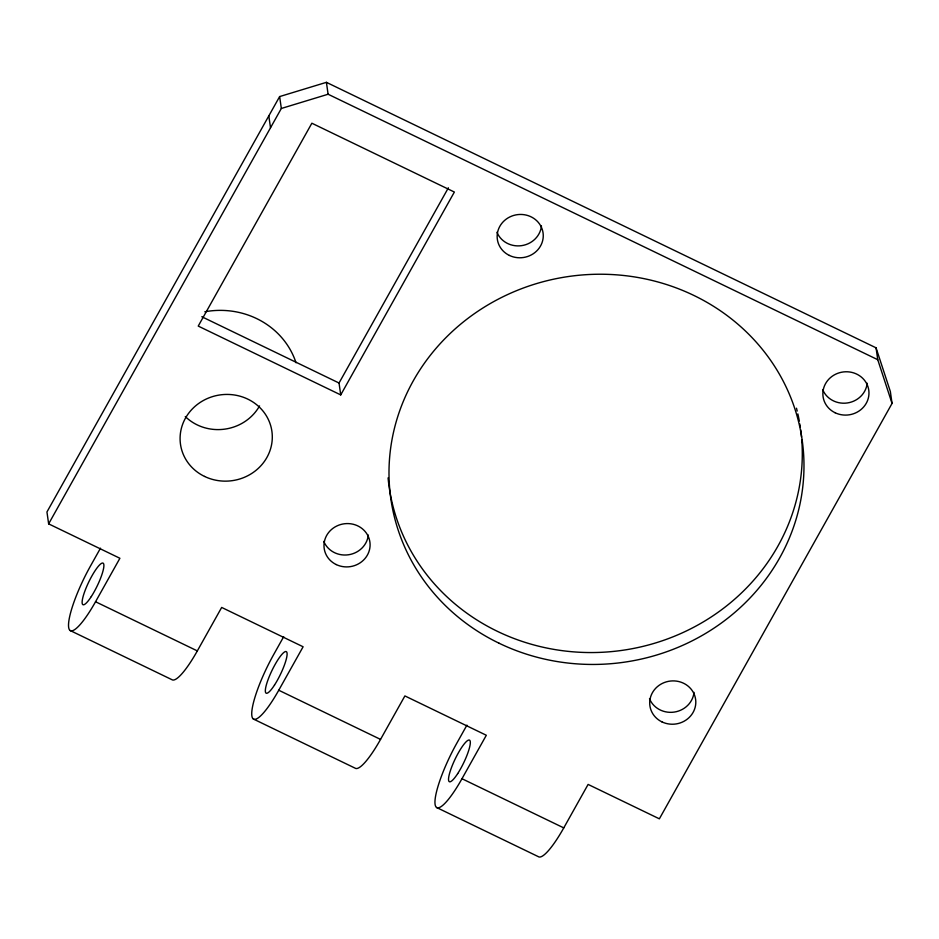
<?xml version="1.0" encoding="UTF-8"?>
<svg xmlns="http://www.w3.org/2000/svg" width="939" height="939" viewBox="0 0 939 939"><rect width="100%" height="100%" fill="white"/><g stroke="black" fill="none" stroke-linecap="round" stroke-linejoin="round"><path stroke-width="1.41" d="M436.565 807.493L538.352 856.661A51.938 10.493 -64.2 0 0 563.764 827.893L588.107 784.417L659.366 818.831L892.05 403.43L890.36 391.54L876.052 347.817L326.408 82.339L279.634 96.576L46.95 511.966L48.64 523.868L119.899 558.271L95.543 601.746A51.938 10.493 -64.2 0 1 68.653 627.381A51.938 10.493 -64.2 0 1 90.461 566.064L100.496 548.165M48.64 523.868L281.336 108.466L279.634 96.576M340.728 394.908L454.37 192.037L311.865 123.22L198.235 326.079L340.728 394.908L339.038 383.018L448.384 187.8M70.143 630.515L171.919 679.672A51.938 10.493 -64.2 0 0 197.331 650.903L221.674 607.439L303.109 646.771L278.754 690.235A51.938 10.493 -64.2 0 1 251.863 715.87A51.938 10.493 -64.2 0 1 273.683 654.565L283.707 636.665M253.354 719.004L355.142 768.172A51.938 10.493 -64.2 0 0 380.541 739.404L404.897 695.928L486.32 735.26L461.976 778.724A51.938 10.493 -64.2 0 1 435.086 804.359A51.938 10.493 -64.2 0 1 456.894 743.054L466.918 725.154M281.336 108.466L328.098 94.24L877.754 359.707L892.05 403.43M201.815 316.736L339.038 383.018M95.543 601.746L197.331 650.903M278.754 690.235L380.541 739.404M461.976 778.724L563.764 827.893M876.052 347.817L877.754 359.707M326.408 82.339L328.098 94.24M268.812 115.896L270.514 127.786M368.299 535.042A23.088 21.644 -8.1 0 1 348.404 554.785A23.088 21.644 -8.1 0 1 323.791 541.392M694.015 692.36A23.088 21.644 -8.1 0 1 674.12 712.102A23.088 21.644 -8.1 0 1 649.506 698.71M867.178 383.229A23.088 21.644 -8.1 0 1 847.283 402.972A23.088 21.644 -8.1 0 1 822.67 389.579M541.463 225.912A23.088 21.644 -8.1 0 1 521.568 245.654A23.088 21.644 -8.1 0 1 496.954 232.262M800.685 429.757A207.742 194.843 -8.1 0 1 801.507 437.011M801.753 439.91A207.742 194.843 -8.1 0 1 611.277 651.631A207.742 194.843 -8.1 0 1 388.077 477.881M796.483 408.207A207.742 194.843 -8.1 0 1 797.188 411.047M797.857 413.899A207.742 194.843 -8.1 0 1 799.312 421.071M799.817 423.959A207.742 194.843 -8.1 0 1 800.274 426.858M259.563 405.906A46.164 43.3 -8.1 0 1 185.276 416.529M204.831 311.771A80.789 75.777 -8.1 0 1 296.02 362.759M457.727 773.548A23.088 4.66 -64.2 0 0 469.594 740.178A23.088 4.66 -64.2 0 0 450.978 768.947A23.088 4.66 -64.2 0 0 457.727 773.548M274.505 685.059A23.088 4.66 -64.2 0 0 286.383 651.689A23.088 4.66 -64.2 0 0 267.768 680.458A23.088 4.66 -64.2 0 0 274.505 685.059M91.294 596.57A23.088 4.66 -64.2 0 0 103.161 563.189A23.088 4.66 -64.2 0 0 84.557 591.969A23.088 4.66 -64.2 0 0 91.294 596.57M499.079 643.227A207.742 194.843 -8.1 0 0 803.854 459.03A207.742 194.843 -8.1 0 0 486.519 305.762A207.742 194.843 -8.1 0 0 499.079 643.227M336.221 564.562A23.088 21.644 -8.1 0 0 370.083 544.104A23.088 21.644 -8.1 0 0 334.824 527.072A23.088 21.644 -8.1 0 0 336.221 564.562M509.384 255.431A23.088 21.644 -8.1 0 0 543.247 234.973A23.088 21.644 -8.1 0 0 507.987 217.942A23.088 21.644 -8.1 0 0 509.384 255.431M835.1 412.749A23.088 21.644 -8.1 0 0 868.962 392.291A23.088 21.644 -8.1 0 0 833.703 375.26A23.088 21.644 -8.1 0 0 835.1 412.749M661.936 721.88A23.088 21.644 -8.1 0 0 695.799 701.421A23.088 21.644 -8.1 0 0 660.54 684.39A23.088 21.644 -8.1 0 0 661.936 721.88M204.538 476.425A46.164 43.3 -8.1 0 0 272.275 435.485A46.164 43.3 -8.1 0 0 201.756 401.434A46.164 43.3 -8.1 0 0 204.538 476.425"/></g></svg>
